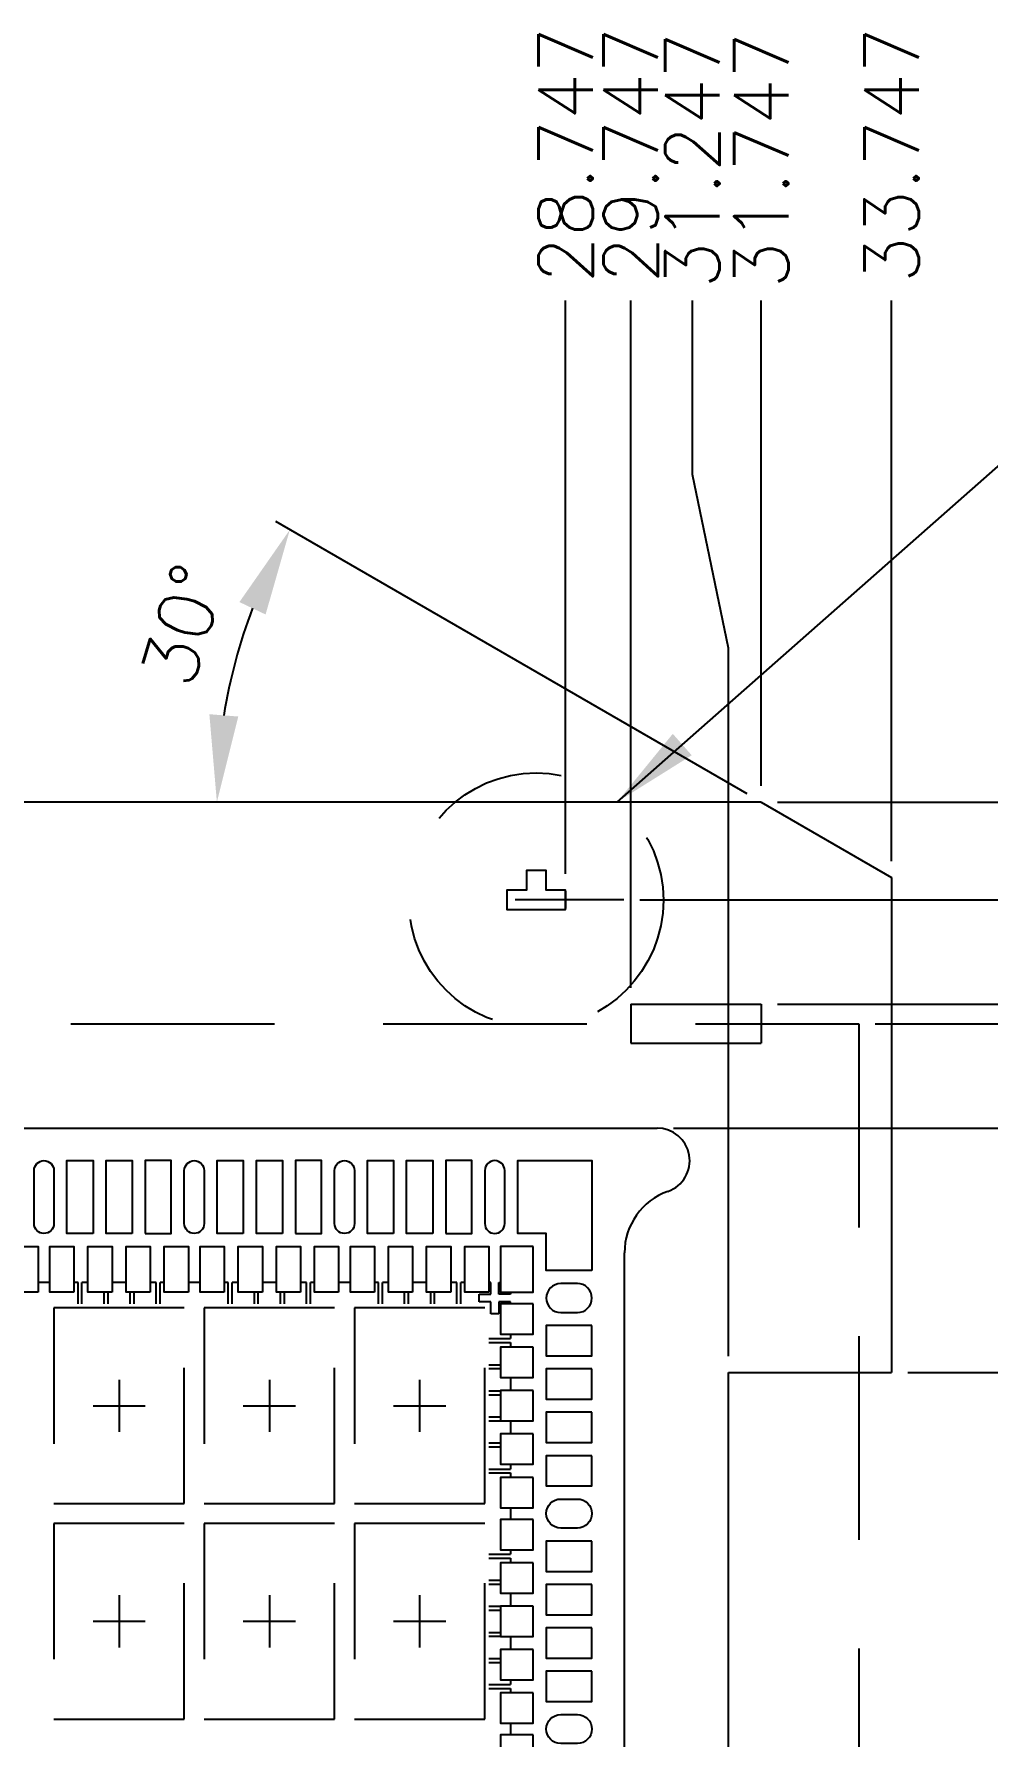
# Model space of a CAD drawing. Header units: millimetres. Extents: x 403.54 to 411.78, y 94.48 to 99.97.
# Drawn here: x 407.823 to 408.701, y 98.389 to 99.956 of the extents above; entities that cross this region are included whole.
import ezdxf

# ---------------------------------------------------------------- set-up
doc = ezdxf.new("R2010")
doc.units = ezdxf.units.MM
doc.header["$LTSCALE"] = 0.5
doc.header["$PDMODE"] = 98
doc.linetypes.add('CENTER', pattern=[50.800000000000004, 31.75, -6.35, 6.35, -6.35])
doc.linetypes.add('HIDDEN', pattern=[0.375, 0.25, -0.125])
for name, color, linetype in [('1D', 4, 'Continuous'), ('BTM', 7, 'HIDDEN'), ('CEN', 2, 'CENTER'), ('DIMENSION', 3, 'Continuous')]:
    doc.layers.add(name, color=color, linetype=linetype)
doc.styles.add('SIMPLEX', font='simplex.shx', dxfattribs={"bigfont": 'AllInOneBig.shx'})
doc.dimstyles.new('Standard1', dxfattribs={"dimtxt": 0.08, "dimasz": 0.08, "dimexe": 0.015, "dimexo": 0.015, "dimgap": 0.027, "dimtad": 1, "dimdec": 3, "dimlfac": 33.333333333, "dimrnd": 0.0005, "dimzin": 1, "dimtxsty": 'SIMPLEX', "dimcen": 0.1905, "dimclrd": 256, "dimclre": 256, "dimclrt": 256, "dimazin": 3, "dimtp": 0.03, "dimtm": 0.05, "dimtfac": 0.8, "dimtdec": 3, "dimtmove": 0, "dimatfit": 3, "dimfxl": 0.05, "dimtzin": 4, "dimlwd": -1, "dimlwe": -1})
doc.dimstyles.new('Standard2', dxfattribs={"dimtxt": 0.05, "dimasz": 0.08, "dimexe": 0.015, "dimexo": 0.015, "dimgap": 0.01, "dimtad": 1, "dimdec": 3, "dimlfac": 16.66666666666666, "dimrnd": 0.0005, "dimzin": 1, "dimtxsty": 'SIMPLEX', "dimcen": 0.015, "dimclrd": 256, "dimclre": 256, "dimclrt": 256, "dimazin": 3, "dimtp": 0.03, "dimtm": 0.05, "dimtfac": 0.8, "dimtdec": 3, "dimtmove": 0, "dimatfit": 3, "dimfxl": 0.05, "dimtzin": 4, "dimlwd": -1, "dimlwe": -1})

# ---------------------------------------------------------------- blocks, each defined once
blk = doc.blocks.new('*D5')
at = {"layer": 'Defpoints', "color": 0, "ltscale": 0.1, "transparency": 16777216}
for p in [(408.6120308015267, 98.72405420024849), (409.1126035743108, 98.72405420024849), (406.5872108015268, 97.10705420025023)]:
    blk.add_point(p, dxfattribs=at)
at = {"layer": 'DIMENSION', "ltscale": 0.1, "transparency": 16777216}
blk.add_line((408.627030801527, 98.72405420024704), (409.1126035743112, 98.72405420024704), dxfattribs=at)
at = {"layer": 'DIMENSION', "ltscale": 0.1, "transparency": 16777216, "insert": (409.2464130981207, 98.72405420024704), "char_height": 0.05, "attachment_point": 5, "style": 'SIMPLEX'}
blk.add_mtext('\\A1;26.950', dxfattribs=at)
blk = doc.blocks.new('*D22')
at = {"layer": 'Defpoints', "color": 0, "transparency": 16777216}
for p in [(408.5820308015269, 99.04505420025), (408.5820308015273, 95.20505420025007), (409.94981375595, 95.20505420025007)]:
    blk.add_point(p, dxfattribs=at)
at = {"layer": 'DIMENSION', "transparency": 16777216}
for p, q in [((408.5970308015272, 99.04505420024859), (409.9648137559503, 99.04505420024857)), ((409.9498137559503, 98.96505420024857), (409.9498137559503, 97.65767324786766)), ((409.9498137559503, 95.28505420024865), (409.9498137559503, 96.59243515262956)), ((408.5970308015276, 95.20505420024867), (409.9648137559503, 95.20505420024865))]:
    blk.add_line(p, q, dxfattribs=at)
for points in [[(409.936480422617, 98.96505420024857), (409.9631470892837, 98.96505420024857), (409.9498137559503, 99.04505420024857)], [(409.936480422617, 95.28505420024865), (409.9631470892837, 95.28505420024865), (409.9498137559503, 95.20505420024865)]]:
    blk.add_solid(points, dxfattribs=at)
at = {"layer": 'DIMENSION', "transparency": 16777216, "insert": (409.9498137559503, 97.12505420024864), "char_height": 0.05, "attachment_point": 5, "rotation": 89.9999999999998, "style": 'SIMPLEX'}
blk.add_mtext('\\A1;64.000%%P0.500(TAPE WIDTH)', dxfattribs=at)
blk = doc.blocks.new('*D23')
at = {"layer": 'Defpoints', "color": 0, "transparency": 16777216}
for p in [(408.3962108015269, 98.9490542002501), (408.3962108015268, 95.26505420025002), (409.7707206751824, 95.26505420025002)]:
    blk.add_point(p, dxfattribs=at)
at = {"layer": 'DIMENSION', "transparency": 16777216}
for p, q in [((408.4112108015272, 98.9490542002487), (409.7857206751827, 98.94905420024868)), ((409.7707206751827, 98.86905420024868), (409.7707206751827, 97.52538753358198)), ((409.7707206751827, 95.3450542002486), (409.7707206751827, 96.6887208669153)), ((408.4112108015271, 95.26505420024861), (409.7857206751827, 95.2650542002486))]:
    blk.add_line(p, q, dxfattribs=at)
for points in [[(409.7573873418494, 98.86905420024868), (409.784054008516, 98.86905420024868), (409.7707206751827, 98.94905420024868)], [(409.7573873418494, 95.3450542002486), (409.784054008516, 95.3450542002486), (409.7707206751827, 95.2650542002486)]]:
    blk.add_solid(points, dxfattribs=at)
at = {"layer": 'DIMENSION', "transparency": 16777216, "insert": (409.7707206751827, 97.10705420024867), "char_height": 0.05, "attachment_point": 5, "rotation": 89.9999999999998, "style": 'SIMPLEX'}
blk.add_mtext('\\A1;59.3X61.4(MOLD PKG)', dxfattribs=at)
blk = doc.blocks.new('*D26')
at = {"layer": 'Defpoints', "color": 0, "transparency": 16777216}
for p in [(409.1126035743112, 99.0939123635559), (408.4920308015272, 99.06305420024697), (406.5872108015266, 97.10705420025023)]:
    blk.add_point(p, dxfattribs=at)
at = {"layer": 'DIMENSION', "transparency": 16777216}
for p, q in [((408.7926035743119, 99.06305420024397), (408.9526035743119, 99.09391236355289)), ((408.9526035743119, 99.09391236355289), (409.1126035743119, 99.09391236355289)), ((408.5070308015279, 99.06305420024397), (408.7926035743119, 99.06305420024397))]:
    blk.add_line(p, q, dxfattribs=at)
at = {"layer": 'DIMENSION', "transparency": 16777216, "insert": (409.2464130981214, 99.09391236355289), "char_height": 0.05, "attachment_point": 5, "style": 'SIMPLEX'}
blk.add_mtext('\\A1;32.600', dxfattribs=at)
blk = doc.blocks.new('*D44')
at = {"layer": 'Defpoints', "color": 0, "ltscale": 0.1, "transparency": 16777216}
for p in [(408.42867219549, 99.71051309388422), (408.4620308015272, 98.72405420025028), (406.587210801527, 97.10705420025029)]:
    blk.add_point(p, dxfattribs=at)
at = {"layer": 'DIMENSION', "ltscale": 0.1, "transparency": 16777216}
for p, q in [((408.4286721954907, 99.55051309388126), (408.4286721954907, 99.71051309388126)), ((408.462030801528, 99.39051309388127), (408.4286721954907, 99.55051309388126)), ((408.462030801528, 98.73905420024732), (408.462030801528, 99.39051309388127))]:
    blk.add_line(p, q, dxfattribs=at)
at = {"layer": 'DIMENSION', "ltscale": 0.1, "transparency": 16777216, "insert": (408.4286721954907, 99.8395607129289), "char_height": 0.05, "attachment_point": 5, "rotation": 89.99999999999957, "style": 'SIMPLEX'}
blk.add_mtext('\\A1;31.247', dxfattribs=at)
blk = doc.blocks.new('*D45')
at = {"layer": 'Defpoints', "color": 0, "ltscale": 0.1, "transparency": 16777216}
for p in [(408.3720308015273, 99.71051309388422), (408.3720308015273, 99.06305420024697), (406.587210801527, 97.10705420025629)]:
    blk.add_point(p, dxfattribs=at)
at = {"layer": 'DIMENSION', "ltscale": 0.1, "transparency": 16777216}
blk.add_line((408.3720308015273, 99.07805420024697), (408.3720308015273, 99.71051309388422), dxfattribs=at)
at = {"layer": 'DIMENSION', "ltscale": 0.1, "transparency": 16777216, "insert": (408.3720308015273, 99.84432261769379), "char_height": 0.05, "attachment_point": 5, "rotation": 90, "style": 'SIMPLEX'}
blk.add_mtext('\\A1;29.747', dxfattribs=at)
blk = doc.blocks.new('*D50')
at = {"layer": 'Defpoints', "color": 0, "transparency": 16777216}
for p in [(407.9986492123411, 99.33606972791452), (404.693982694319, 99.24905420024773), (408.4920308015269, 99.2490542002477), (408.4920308015269, 99.2490542002477), (408.6120308015269, 99.17975420024769)]:
    blk.add_point(p, dxfattribs=at)
at = {"layer": 'DIMENSION', "transparency": 16777216}
blk.add_line((408.4790412627333, 99.25655565890104), (408.0451940422416, 99.50710242873508), dxfattribs=at)
blk.add_arc((408.4920308015269, 99.2490542002477), 0.5009961023827223, 159.152412314318, 170.8411538952168, dxfattribs=at)
for points in [[(408.0117929326128, 99.43307514414379), (408.0358764787776, 99.4216255190305), (408.0581835810352, 99.49960097008173)], [(408.0107127426034, 99.32773426369069), (407.9841312061646, 99.32986335543733), (407.9910346991442, 99.2490542002477)]]:
    blk.add_solid(points, dxfattribs=at)
at = {"layer": 'DIMENSION', "transparency": 16777216, "insert": (407.9599608539042, 99.4122723749152), "char_height": 0.05, "attachment_point": 5, "rotation": 72.94604210525843, "style": 'SIMPLEX'}
blk.add_mtext('\\A1;30°', dxfattribs=at)
blk = doc.blocks.new('*D85')
at = {"layer": 'Defpoints', "color": 0, "ltscale": 0.1, "transparency": 16777216}
for p in [(408.3120308015266, 99.71051309388422), (408.3120308015266, 99.16805420024855), (406.5872108015268, 97.10705420024705)]:
    blk.add_point(p, dxfattribs=at)
at = {"layer": 'DIMENSION', "ltscale": 0.1, "transparency": 16777216}
blk.add_line((408.3120308015266, 99.18305420024855), (408.3120308015266, 99.71051309388422), dxfattribs=at)
at = {"layer": 'DIMENSION', "ltscale": 0.1, "transparency": 16777216, "insert": (408.3120308015266, 99.84432261769379), "char_height": 0.05, "attachment_point": 5, "rotation": 90, "style": 'SIMPLEX'}
blk.add_mtext('\\A1;28.747', dxfattribs=at)
blk = doc.blocks.new('*D86')
at = {"layer": 'Defpoints', "color": 0, "ltscale": 0.1, "transparency": 16777216}
for p in [(408.4920308015324, 99.71051309388422), (408.4920308015324, 99.24905420024533), (406.5872108015268, 97.10705420024705)]:
    blk.add_point(p, dxfattribs=at)
at = {"layer": 'DIMENSION', "ltscale": 0.1, "transparency": 16777216}
blk.add_line((408.4920308015324, 99.26405420024533), (408.4920308015324, 99.71051309388422), dxfattribs=at)
at = {"layer": 'DIMENSION', "ltscale": 0.1, "transparency": 16777216, "insert": (408.4920308015324, 99.8395607129319), "char_height": 0.05, "attachment_point": 5, "rotation": 90, "style": 'SIMPLEX'}
blk.add_mtext('\\A1;31.747', dxfattribs=at)
blk = doc.blocks.new('*D87')
at = {"layer": 'Defpoints', "color": 0, "ltscale": 0.1, "transparency": 16777216}
for p in [(408.6120482028015, 99.71051309388422), (408.6120308015268, 99.17975420024852), (406.5872108015268, 97.10705420024705)]:
    blk.add_point(p, dxfattribs=at)
at = {"layer": 'DIMENSION', "ltscale": 0.1, "transparency": 16777216}
for p, q in [((408.6120482028015, 99.55051309388422), (408.6120482028015, 99.71051309388422)), ((408.6120308015268, 99.39051309388422), (408.6120482028015, 99.55051309388422)), ((408.6120308015268, 99.19475420024852), (408.6120308015268, 99.39051309388422))]:
    blk.add_line(p, q, dxfattribs=at)
at = {"layer": 'DIMENSION', "ltscale": 0.1, "transparency": 16777216, "insert": (408.6120482028015, 99.84432261769379), "char_height": 0.05, "attachment_point": 5, "rotation": 90, "style": 'SIMPLEX'}
blk.add_mtext('\\A1;33.747', dxfattribs=at)
blk = doc.blocks.new('*D88')
at = {"layer": 'Defpoints', "color": 0, "ltscale": 0.1, "transparency": 16777216}
for p in [(408.4920308015324, 99.24905420024533), (409.1126035743113, 99.24905420024533), (406.5872108015268, 97.10705420024705)]:
    blk.add_point(p, dxfattribs=at)
at = {"layer": 'DIMENSION', "ltscale": 0.1, "transparency": 16777216}
blk.add_line((408.5070308015324, 99.24905420024533), (409.1126035743113, 99.24905420024533), dxfattribs=at)
at = {"layer": 'DIMENSION', "ltscale": 0.1, "transparency": 16777216, "insert": (409.2464130981208, 99.24905420024533), "char_height": 0.05, "attachment_point": 5, "style": 'SIMPLEX'}
blk.add_mtext('\\A1;35.700', dxfattribs=at)
blk = doc.blocks.new('*D89')
at = {"layer": 'Defpoints', "color": 0, "ltscale": 0.1, "transparency": 16777216}
for p in [(408.3654800815798, 99.15905420024855), (409.112412898879, 99.15937707848637), (406.5872108015268, 97.10705420024705)]:
    blk.add_point(p, dxfattribs=at)
at = {"layer": 'DIMENSION', "ltscale": 0.1, "transparency": 16777216}
for p, q in [((408.3804800815798, 99.15905420024855), (408.792412898879, 99.15905420024855)), ((408.792412898879, 99.15905420024855), (408.952412898879, 99.15937707848637)), ((408.952412898879, 99.15937707848637), (409.112412898879, 99.15937707848637))]:
    blk.add_line(p, q, dxfattribs=at)
at = {"layer": 'DIMENSION', "ltscale": 0.1, "transparency": 16777216, "insert": (409.2462224226886, 99.15937707848637), "char_height": 0.05, "attachment_point": 5, "style": 'SIMPLEX'}
blk.add_mtext('\\A1;34.200', dxfattribs=at)

msp = doc.modelspace()

# ---------------------------------------------------------------- linework, layer by layer
for p, q in [((408.4920308015324, 99.24905420024533), (404.693982694319, 99.24905420024535)), ((408.4920308015268, 99.24905420024858), (408.6120308015268, 99.17975420024852)), ((408.6120308015269, 99.1797542002453), (408.6120308015269, 98.72405420024532)), ((408.3720308015273, 99.06305420024697), (408.4920308015272, 99.06305420024697)), ((408.3720308015273, 99.06305420024697), (408.3720308015273, 99.02705420024697)), ((408.4920308015272, 99.06305420024697), (408.4920308015272, 99.02705420024697)), ((408.3720308015273, 99.02705420024694), (408.4920308015272, 99.02705420024697))]:
    msp.add_line(p, q)
at = {"ltscale": 0.1}
msp.add_line((408.3120308015266, 99.16692189858874), (408.3120308015266, 99.15118650190836), dxfattribs=at)
at = {"color": 1, "linetype": 'CENTER', "ltscale": 0.001}
msp.add_line((408.3654800815798, 99.15905420024855), (408.2229708921442, 99.15905420024855), dxfattribs=at)
at = {"color": 2, "linetype": 'HIDDEN', "ltscale": 1.5}
msp.add_line((408.582030801527, 99.04505420024852), (408.5820308015273, 95.20505420024848), dxfattribs=at)
at = {"color": 0}
for p, q in [((408.462030801527, 98.2440542002453), (408.462030801527, 98.72405420024532)), ((408.462030801527, 98.72405420024532), (408.6120308015269, 98.72405420024532))]:
    msp.add_line(p, q, dxfattribs=at)
at = {"ltscale": 0.05}
msp.add_lwpolyline([(408.2940308015266, 99.15005420024855), (408.3120308015265, 99.15005420024853), (408.3120308015266, 99.16805420024855), (408.2940308015266, 99.16805420024855), (408.2940308015266, 99.18605420024858), (408.2760308015267, 99.18605420024858), (408.2760308015267, 99.16805420024855), (408.2580308015268, 99.16805420024858), (408.2580308015268, 99.15005420024858), (408.2940308015266, 99.15005420024855)], dxfattribs=at)
for points in [[(407.8227608023553, 98.9099041995549, -0.9999999999932904), (407.8410608023554, 98.90990419954662), (407.8410608023331, 98.86115419952498, -0.9999999999938495), (407.822760802333, 98.86115419953327)], [(407.9610608023554, 98.9099041995549, -0.9999999999932904), (407.9793608023555, 98.90990419954662), (407.9793608023331, 98.86115419952498, -0.9999999999938495), (407.9610608023331, 98.86115419953327)], [(408.0993608023555, 98.9099041995549, -0.9999999999932904), (408.1176608023555, 98.90990419954662), (408.1176608023332, 98.86115419952498, -0.9999999999938495), (408.0993608023331, 98.86115419953327)], [(408.2559608023555, 98.90990419948301, 0.9999999999932904), (408.2376608023554, 98.90990419949154), (408.2376608023331, 98.8611541994699, 0.9999999999938495), (408.2559608023332, 98.86115419946138)]]:
    msp.add_lwpolyline(points, format="xyb", close=True)
msp.add_lwpolyline([(408.3362108023117, 98.81795419944375), (408.2942108023116, 98.817954199463), (408.2942108023272, 98.85200419944373), (408.267960802329, 98.85200419945592), (408.2679608023598, 98.9190541994776), (408.336210802358, 98.91905419944638), (408.3362108023115, 98.81795419944375)])
at = {"ltscale": 0.02}
for points in [[(407.8265108023039, 98.79800419953163), (407.8043108023039, 98.79800419954181), (407.8043108023231, 98.84000419954181), (407.8265108023231, 98.84000419953163)], [(407.859510802304, 98.79800419957996), (407.837310802304, 98.79800419959015), (407.8373108023233, 98.84000419959015), (407.8595108023233, 98.84000419957997)], [(407.894610802304, 98.79800419956385), (407.872410802304, 98.79800419957404), (407.8724108023233, 98.84000419957404), (407.8946108023233, 98.84000419956385)], [(407.929710802304, 98.79800419954775), (407.907510802304, 98.79800419955792), (407.9075108023233, 98.84000419955792), (407.9297108023233, 98.84000419954775)], [(407.964810802304, 98.79800419953163), (407.942610802304, 98.79800419954181), (407.9426108023233, 98.84000419954181), (407.9648108023233, 98.84000419953163)], [(407.9978108023041, 98.79800419957985), (407.9756108023041, 98.79800419959004), (407.9756108023234, 98.84000419959004), (407.9978108023234, 98.84000419957985)], [(408.0329108023041, 98.79800419956374), (408.0107108023041, 98.79800419957392), (408.0107108023234, 98.84000419957393), (408.0329108023234, 98.84000419956374)], [(408.0680108023041, 98.79800419954763), (408.0458108023041, 98.79800419955781), (408.0458108023234, 98.84000419955781), (408.0680108023234, 98.84000419954764)], [(408.1031108023041, 98.79800419953152), (408.0809108023041, 98.7980041995417), (408.0809108023234, 98.8400041995417), (408.1031108023234, 98.84000419953152)], [(408.1361108023041, 98.79800419951636), (408.1139108023041, 98.79800419952656), (408.1139108023233, 98.84000419952656), (408.1361108023233, 98.84000419951636)], [(408.1712108023041, 98.79800419950026), (408.1490108023041, 98.79800419951044), (408.1490108023233, 98.84000419951045), (408.1712108023233, 98.84000419950026)], [(408.2063108023041, 98.79800419948414), (408.1841108023041, 98.79800419949433), (408.1841108023234, 98.84000419949433), (408.2063108023234, 98.84000419948414)], [(408.2414108023041, 98.79800419946802), (408.2192108023041, 98.79800419947823), (408.2192108023233, 98.84000419947823), (408.2414108023233, 98.84000419946803)], [(408.2822108015304, 98.84000420023408), (408.2522108015305, 98.84000420023412), (408.2522108015304, 98.79800420025026), (408.2822108015304, 98.79800420025022)], [(408.2822108015303, 98.78720420025323), (408.2522108015303, 98.78720420025327), (408.2522108015303, 98.75930420025327), (408.2822108015303, 98.75930420025323)], [(408.3362108015287, 98.76725420025313), (408.2942108015285, 98.7672542002532), (408.2942108015285, 98.73935420025322), (408.3362108015287, 98.73935420025315)], [(408.2822108015303, 98.74730420025323), (408.2522108015303, 98.74730420025327), (408.2522108015303, 98.71940420025327), (408.2822108015303, 98.71940420025322)], [(408.3362108015286, 98.72735420025315), (408.2942108015285, 98.72735420025322), (408.2942108015285, 98.69945420025321), (408.3362108015286, 98.69945420025314)], [(408.2822108015302, 98.70740420025322), (408.2522108015302, 98.70740420025327), (408.2522108015302, 98.67950420025326), (408.2822108015302, 98.67950420025322)], [(408.3362108015286, 98.68745420025314), (408.2942108015285, 98.68745420025321), (408.2942108015284, 98.65955420025321), (408.3362108015286, 98.65955420025314)], [(408.2822108015301, 98.66750420025323), (408.2522108015302, 98.66750420025328), (408.2522108015302, 98.63960420025327), (408.2822108015301, 98.63960420025323)], [(408.3362108015286, 98.64755420025314), (408.2942108015284, 98.64755420025321), (408.2942108015284, 98.61965420025321), (408.3362108015285, 98.61965420025314)], [(408.2822108015301, 98.62760420025323), (408.2522108015301, 98.62760420025327), (408.2522108015301, 98.59970420025327), (408.2822108015301, 98.59970420025323)], [(408.28221080153, 98.58890420025322), (408.2522108015301, 98.58890420025327), (408.2522108015301, 98.56100420025327), (408.28221080153, 98.56100420025322)], [(408.3362108015285, 98.56895420025315), (408.2942108015283, 98.56895420025322), (408.2942108015283, 98.54105420025321), (408.3362108015285, 98.54105420025314)], [(408.28221080153, 98.54900420025322), (408.25221080153, 98.54900420025326), (408.25221080153, 98.52110420025326), (408.28221080153, 98.52110420025322)], [(408.3362108015284, 98.52905420025314), (408.2942108015283, 98.52905420025321), (408.2942108015283, 98.50115420025321), (408.3362108015284, 98.50115420025314)], [(408.2822108015299, 98.50910420025322), (408.2522108015299, 98.50910420025326), (408.2522108015299, 98.48120420025327), (408.2822108015299, 98.48120420025323)], [(408.3362108015284, 98.48915420025314), (408.2942108015282, 98.48915420025321), (408.2942108015282, 98.46125420025321), (408.3362108015284, 98.46125420025314)], [(408.2822108015299, 98.46920420025323), (408.2522108015299, 98.46920420025327), (408.2522108015299, 98.44130420025327), (408.2822108015299, 98.44130420025323)], [(408.3362108015283, 98.44925420025315), (408.2942108015282, 98.44925420025322), (408.2942108015282, 98.42135420025322), (408.3362108015283, 98.42135420025315)], [(408.2822108015298, 98.42930420025323), (408.2522108015298, 98.42930420025327), (408.2522108015298, 98.40140420025327), (408.2822108015298, 98.40140420025322)], [(408.2822108015298, 98.39060420025321), (408.2522108015298, 98.39060420025325), (408.2522108015298, 98.36270420025325), (408.2822108015298, 98.3627042002532)]]:
    msp.add_lwpolyline(points, close=True, dxfattribs=at)
for points in [[(408.3228608015286, 98.80595420025325), (408.3075608015286, 98.80595420025328, 0.414213562373095), (408.2942108015285, 98.7926042002533), (408.2942108015285, 98.79260420025334, 0.414213562373095), (408.3075608015286, 98.77925420025333), (408.3228608015286, 98.7792542002533, 0.414213562373095), (408.3362108015286, 98.79260420025327), (408.3362108015286, 98.79260420025322, 0.414213562373095)], [(408.3228608015283, 98.58095420025323), (408.3075608015283, 98.58095420025326, -0.414213562373095), (408.2942108015283, 98.59430420025328), (408.2942108015283, 98.59430420025323, -0.414213562373095), (408.3075608015283, 98.60765420025321), (408.3228608015283, 98.60765420025318, -0.414213562373095), (408.3362108015284, 98.59430420025316), (408.3362108015284, 98.5943042002532, -0.414213562373095)], [(408.3228608015281, 98.38265420025321), (408.3075608015281, 98.38265420025324, -0.414213562373095), (408.2942108015281, 98.39600420025326), (408.2942108015281, 98.39600420025322, -0.414213562373095), (408.3075608015281, 98.40935420025319), (408.3228608015281, 98.40935420025316, -0.414213562373095), (408.3362108015281, 98.39600420025315), (408.3362108015281, 98.39600420025319, -0.414213562373095)]]:
    msp.add_lwpolyline(points, format="xyb", close=True, dxfattribs=at)
at = {"color": 1, "linetype": 'HIDDEN'}
for points in [[(407.9610608015283, 98.60345420025651), (407.9610608015283, 98.78345420025657), (407.8410608015283, 98.78345420025657), (407.8410608015283, 98.60345420025651)], [(408.0993608015284, 98.6034542002564), (408.0993608015284, 98.78345420025646), (407.9793608015284, 98.78345420025646), (407.9793608015284, 98.6034542002564)], [(408.2376608015285, 98.6034542002564), (408.2376608015285, 98.78345420025646), (408.1176608015285, 98.78345420025646), (408.1176608015285, 98.6034542002564)], [(407.9610608015283, 98.40515420025649), (407.9610608015283, 98.58515420025655), (407.8410608015283, 98.58515420025655), (407.8410608015283, 98.40515420025649)], [(408.0993608015284, 98.40515420025638), (408.0993608015284, 98.58515420025644), (407.9793608015284, 98.58515420025644), (407.9793608015284, 98.40515420025638)], [(408.2376608015285, 98.40515420025638), (408.2376608015285, 98.58515420025644), (408.1176608015285, 98.58515420025644), (408.1176608015285, 98.40515420025638)]]:
    msp.add_lwpolyline(points, close=True, dxfattribs=at)
at = {"layer": '1D', "color": 2, "linetype": 'HIDDEN', "ltscale": 1.5}
msp.add_line((404.6939826943191, 99.04505420024854), (408.582030801527, 99.04505420024853), dxfattribs=at)
at = {"layer": '1D', "color": 4}
msp.add_line((404.7782108015267, 98.94905420024863), (408.3962108015269, 98.94905420024874), dxfattribs=at)
at = {"layer": '1D', "linetype": 'CENTER'}
msp.add_line((408.3662108015268, 98.09790701399096), (408.3662108015268, 98.83420138650628), dxfattribs=at)
at = {"layer": '1D', "color": 0, "ltscale": 0.1}
for points in [[(407.8770608023289, 98.8520041995718), (407.8530608023289, 98.85200419958281), (407.8530608023596, 98.91905419960445), (407.8770608023597, 98.91905419959355)], [(407.9130608023288, 98.85200419955527), (407.8890608023288, 98.8520041995663), (407.8890608023596, 98.91905419958805), (407.9130608023596, 98.91905419957702)], [(407.9250608023289, 98.85200419954977), (407.9490608023287, 98.85200419953875), (407.9490608023597, 98.9190541995605), (407.9250608023597, 98.91905419957152)], [(408.0153608023289, 98.8520041995718), (407.9913608023289, 98.85200419958281), (407.9913608023597, 98.91905419960445), (408.0153608023597, 98.91905419959355)], [(408.0513608023289, 98.85200419955527), (408.0273608023289, 98.8520041995663), (408.0273608023597, 98.91905419958805), (408.0513608023596, 98.91905419957702)], [(408.0633608023289, 98.85200419954977), (408.0873608023288, 98.85200419953875), (408.0873608023597, 98.9190541995605), (408.0633608023597, 98.91905419957152)], [(408.1536608023289, 98.85200419950831), (408.1296608023289, 98.85200419951933), (408.1296608023597, 98.91905419954097), (408.1536608023598, 98.91905419953007)], [(408.1896608023289, 98.85200419949179), (408.1656608023289, 98.8520041995028), (408.1656608023597, 98.91905419952455), (408.1896608023596, 98.91905419951354)], [(408.2016608023289, 98.85200419948627), (408.2256608023288, 98.85200419947526), (408.2256608023598, 98.91905419949701), (408.2016608023598, 98.91905419950803)]]:
    msp.add_lwpolyline(points, close=True, dxfattribs=at)
at = {"layer": '1D', "linetype": 'HIDDEN'}
msp.add_circle((408.2848806900263, 99.15868498164492), 0.1170979329522187, dxfattribs=at)
at = {"layer": '1D', "color": 4}
for centre, radius, start, end in [((408.3962108015269, 98.91905420024865), 0.03, 289.4712206345138, 90), ((408.4262108015267, 98.83420138650628), 0.06, 109.4712206345069, 180)]:
    msp.add_arc(centre, radius, start, end, dxfattribs=at)
at = {"layer": 'BTM', "ltscale": 0.02}
for p, q in [((407.8373108023079, 98.80700419954583), (407.826510802308, 98.80700419955079)), ((407.8632608023082, 98.80700419959739), (407.8595108023081, 98.80700419959912)), ((407.8632608022991, 98.7872041995974), (407.8632608023082, 98.80700419959739)), ((407.866860802299, 98.78720419959575), (407.8668608023081, 98.80700419959574)), ((407.8724108023081, 98.8070041995932), (407.8668608023081, 98.80700419959574)), ((407.9075108023081, 98.80700419957708), (407.8946108023081, 98.807004199583)), ((407.9352608023082, 98.80700419956435), (407.9297108023081, 98.8070041995669)), ((407.9352608022991, 98.78720419956436), (407.9352608023082, 98.80700419956435)), ((407.9388608022991, 98.78720419956271), (407.9388608023082, 98.8070041995627)), ((407.9426108023081, 98.80700419956096), (407.9388608023082, 98.8070041995627)), ((407.9756108023081, 98.80700419954583), (407.9648108023081, 98.80700419955079)), ((408.0015608023082, 98.80700419959727), (407.9978108023082, 98.807004199599)), ((408.0015608022991, 98.78720419959728), (408.0015608023082, 98.80700419959727)), ((408.0051608022991, 98.78720419959564), (408.0051608023082, 98.80700419959562)), ((408.0107108023082, 98.80700419959308), (408.0051608023082, 98.80700419959562)), ((408.0458108023082, 98.80700419957697), (408.0329108023082, 98.80700419958289)), ((408.0735608023083, 98.80700419956423), (408.0680108023082, 98.80700419956679)), ((408.0735608022992, 98.78720419956424), (408.0735608023083, 98.80700419956423)), ((408.0771608022991, 98.7872041995626), (408.0771608023082, 98.80700419956258)), ((408.0809108023082, 98.80700419956085), (408.0771608023082, 98.80700419956258)), ((408.1139108023082, 98.80700419954572), (408.1031108023082, 98.80700419955068)), ((408.1398608023082, 98.80700419953381), (408.1361108023082, 98.80700419953551)), ((408.1398608022991, 98.78720419953382), (408.1398608023082, 98.80700419953381)), ((408.1434608022991, 98.78720419953217), (408.1434608023082, 98.80700419953216)), ((408.1490108023082, 98.8070041995296), (408.1434608023082, 98.80700419953216)), ((408.1841108023082, 98.80700419951349), (408.1712108023082, 98.80700419951941)), ((408.2118608023083, 98.80700419950075), (408.2063108023082, 98.8070041995033)), ((408.2118608022992, 98.78720419950076), (408.2118608023083, 98.80700419950075)), ((408.2154608022992, 98.78720419949912), (408.2154608023083, 98.8070041994991)), ((408.2192108023082, 98.80700419949738), (408.2154608023083, 98.8070041994991)), ((407.887260802299, 98.78720419958638), (407.887260802304, 98.79800419958644)), ((407.8908608022991, 98.78720419958474), (407.8908608023041, 98.7980041995848)), ((407.9112608022991, 98.78720419957537), (407.9112608023041, 98.79800419957543)), ((407.9148608022991, 98.78720419957372), (407.9148608023041, 98.79800419957378)), ((408.0255608022991, 98.78720419958627), (408.0255608023041, 98.79800419958633)), ((408.0291608022991, 98.78720419958462), (408.0291608023041, 98.79800419958468)), ((408.0495608022991, 98.78720419957526), (408.0495608023041, 98.79800419957532)), ((408.0531608022991, 98.78720419957361), (408.0531608023041, 98.79800419957367)), ((408.1638608022991, 98.7872041995228), (408.1638608023041, 98.79800419952286)), ((408.1674608022992, 98.78720419952116), (408.1674608023042, 98.79800419952122)), ((408.1878608022992, 98.78720419951179), (408.1878608023042, 98.79800419951185)), ((408.1914608022992, 98.78720419951013), (408.1914608023042, 98.79800419951019)), ((408.2414108015303, 98.75525420025328), (408.2612108015303, 98.75525420025325)), ((408.2612108015303, 98.75930420025325), (408.2612108015303, 98.75525420025325)), ((408.2414108015303, 98.75165420025328), (408.2612108015302, 98.75165420025326)), ((408.2612108015302, 98.75165420025326), (408.2612108015302, 98.74730420025325)), ((408.2414108015303, 98.73125420025329), (408.2522108015303, 98.73125420025328)), ((408.2414108015303, 98.72765420025335), (408.2522108015303, 98.72765420025334)), ((408.2414108015302, 98.70725420025336), (408.2522108015303, 98.70725420025335)), ((408.2612108015302, 98.71940420025325), (408.2612108015302, 98.70740420025325)), ((408.2414108015303, 98.70365420025335), (408.2522108015303, 98.70365420025334)), ((408.2414108015302, 98.68325420025336), (408.2522108015303, 98.68325420025334)), ((408.2414108015302, 98.67965420025328), (408.2522108015303, 98.67965420025327)), ((408.2612108015302, 98.67950420025325), (408.2612108015301, 98.66750420025326)), ((408.2414108015302, 98.65925420025336), (408.2522108015302, 98.65925420025334)), ((408.2414108015302, 98.6556542002533), (408.2522108015302, 98.65565420025328)), ((408.2414108015302, 98.63525420025329), (408.2612108015301, 98.63525420025324)), ((408.2414108015301, 98.6316542002533), (408.2612108015301, 98.63165420025327)), ((408.2612108015301, 98.63960420025326), (408.2612108015301, 98.63525420025326)), ((408.2612108015301, 98.63165420025325), (408.2612108015301, 98.62760420025326)), ((408.2612108015301, 98.59970420025326), (408.26121080153, 98.58890420025325)), ((408.24141080153, 98.55695420025329), (408.26121080153, 98.55695420025326)), ((408.24141080153, 98.55335420025328), (408.26121080153, 98.55335420025325)), ((408.26121080153, 98.56100420025325), (408.26121080153, 98.55695420025326)), ((408.26121080153, 98.55335420025325), (408.26121080153, 98.54900420025325)), ((408.24141080153, 98.53295420025329), (408.2522108015301, 98.53295420025327)), ((408.24141080153, 98.52935420025337), (408.2522108015301, 98.52935420025335)), ((408.26121080153, 98.52110420025325), (408.2612108015299, 98.50910420025325)), ((408.2414108015299, 98.50895420025336), (408.25221080153, 98.50895420025334)), ((408.2414108015299, 98.50535420025336), (408.25221080153, 98.50535420025335)), ((408.2414108015299, 98.48495420025337), (408.2522108015299, 98.48495420025336)), ((408.2414108015299, 98.48135420025328), (408.25221080153, 98.48135420025326)), ((408.2612108015299, 98.48120420025326), (408.2612108015298, 98.46920420025326)), ((408.2414108015299, 98.46095420025335), (408.25221080153, 98.46095420025334)), ((408.2414108015299, 98.45735420025329), (408.2522108015299, 98.45735420025328)), ((408.2612108015298, 98.44130420025326), (408.2612108015298, 98.43695420025325)), ((408.2414108015299, 98.43695420025328), (408.2612108015298, 98.43695420025325)), ((408.2414108015298, 98.43335420025329), (408.2612108015298, 98.43335420025326)), ((408.2612108015298, 98.43335420025325), (408.2612108015298, 98.42930420025326)), ((408.2612108015298, 98.40140420025324), (408.2612108015298, 98.39060420025324))]:
    msp.add_line(p, q, dxfattribs=at)
for points in [[(408.2612108015303, 98.78720420025326), (408.2612108015303, 98.78900420025326), (408.2504108015303, 98.78900420025327), (408.2504108015303, 98.77820420025327), (408.2432108015303, 98.77820420025328), (408.2432108015303, 98.78900420025329), (408.2324108015303, 98.7890042002533), (408.2324108015304, 98.7962042002533), (408.2432108015304, 98.79620420025329), (408.2432108015303, 98.80700420025327), (408.24141083271, 98.80700420025327)], [(408.2612108015304, 98.79800420025025), (408.2612108015304, 98.79620420025326), (408.2504108015304, 98.79620420025327), (408.2504108015303, 98.80700420025326), (408.2522108015303, 98.80700420025326)]]:
    msp.add_lwpolyline(points, dxfattribs=at)
at = {"layer": 'CEN', "linetype": 'CENTER', "ltscale": 0.3}
for p, q in [((407.9010608015283, 98.71745420025654), (407.9010608015283, 98.66945420025654)), ((408.0393608015283, 98.71745420025643), (408.0393608015283, 98.66945420025642)), ((408.1776608015284, 98.71745420025643), (408.1776608015284, 98.66945420025642)), ((407.8770608015284, 98.69345420025654), (407.9250608015284, 98.69345420025654)), ((408.0153608015285, 98.69345420025643), (408.0633608015285, 98.69345420025643)), ((408.1536608015285, 98.69345420025643), (408.2016608015285, 98.69345420025643)), ((407.9010608015283, 98.51915420025652), (407.9010608015283, 98.47115420025652)), ((408.0393608015283, 98.51915420025641), (408.0393608015283, 98.47115420025641)), ((408.1776608015284, 98.51915420025641), (408.1776608015284, 98.47115420025641)), ((407.8770608015284, 98.49515420025652), (407.9250608015284, 98.49515420025652)), ((408.0153608015285, 98.49515420025641), (408.0633608015285, 98.49515420025641)), ((408.1536608015285, 98.49515420025641), (408.2016608015285, 98.49515420025641))]:
    msp.add_line(p, q, dxfattribs=at)

# ---------------------------------------------------------------- dimensions: what is measured, and where the dimension line sits
at = {"layer": 'DIMENSION', "color": 0, "ltscale": 0.1}
dim = msp.add_ordinate_dim(feature_location=(408.3720308015273, 99.06305420024697), offset=(0, 0.6474588936372498), dtype=1, origin=(406.587210801527, 97.10705420025629), dimstyle='Standard2', dxfattribs=at)
dim.commit()
dim.dimension.update_dxf_attribs({"geometry": '*D45', "text_midpoint": (408.3720308015273, 99.84432261769379)})
at = {"layer": 'DIMENSION', "ltscale": 0.1}
for feature_location, offset, dtype, picture, middle in [((408.3120308015266, 99.16805420024855), (0, 0.5424588936356685), 1, '*D85', (408.3120308015266, 99.84432261769379)), ((408.6120308015268, 99.17975420024852), (1.740127464699981e-05, 0.5307588936356922), 1, '*D87', (408.6120482028015, 99.84432261769379)), ((408.4920308015324, 99.24905420024533), (0, 0.46145889363889125), 1, '*D86', (408.4920308015324, 99.8395607129319)), ((408.4920308015324, 99.24905420024533), (0.6205727727789281, 0), 0, '*D88', (409.2464130981208, 99.24905420024533)), ((408.3654800815798, 99.15905420024855), (0.7469328172991823, 0.00032287823782439773), 0, '*D89', (409.2462224226886, 99.15937707848637))]:
    dim = msp.add_ordinate_dim(feature_location=feature_location, offset=offset, dtype=dtype, origin=(406.5872108015268, 97.10705420024705), dimstyle='Standard2', dxfattribs=at)
    dim.commit()
    dim.dimension.update_dxf_attribs({"geometry": picture, "text_midpoint": middle})
at = {"layer": 'DIMENSION', "color": 3, "ltscale": 0.1}
dim = msp.add_ordinate_dim(feature_location=(408.4620308015272, 98.72405420025028), offset=(-0.0333586060372113, 0.9864588936339374), dtype=1, origin=(406.587210801527, 97.10705420025029), dimstyle='Standard2', dxfattribs=at)
dim.commit()
dim.dimension.update_dxf_attribs({"geometry": '*D44', "text_midpoint": (408.42867219549, 99.8395607129319)})
at = {"layer": 'DIMENSION'}
dim = msp.add_angular_dim_2l(base=(407.9986492123411, 99.33606972791452), line1=((408.4920308015269, 99.24905420024771), (404.6939826943189, 99.24905420024771)), line2=((408.4920308015269, 99.24905420024771), (408.6120308015269, 99.17975420024766)), dimstyle='Standard2', override={"dimtmove": 2}, dxfattribs=at)
dim.commit()
dim.dimension.update_dxf_attribs({"geometry": '*D50', "text_midpoint": (407.9599608539042, 99.41227237491525), "dimtype": 162})
dim = msp.add_ordinate_dim(feature_location=(408.4920308015272, 99.06305420024697), offset=(0.6205727727839871, 0.03085816330893465), dtype=0, origin=(406.5872108015266, 97.10705420025023), dimstyle='Standard2', dxfattribs=at)
dim.commit()
dim.dimension.update_dxf_attribs({"geometry": '*D26', "text_midpoint": (409.2464130981207, 99.0939123635559)})
for base, p1, p2, text, picture, middle in [((409.94981375595, 95.20505420025007), (408.5820308015269, 99.04505420025), (408.5820308015273, 95.20505420025007), '64.000%%P0.500(TAPE WIDTH)', '*D22', (409.94981375595, 97.12505420025009)), ((409.7707206751824, 95.26505420025002), (408.3962108015269, 98.9490542002501), (408.3962108015268, 95.26505420025002), '59.3X61.4(MOLD PKG)', '*D23', (409.7707206751824, 97.10705420025012))]:
    dim = msp.add_linear_dim(base=base, p1=p1, p2=p2, angle=90, text=text, dimstyle='Standard2', dxfattribs=at)
    dim.commit()
    dim.dimension.update_dxf_attribs({"geometry": picture, "text_midpoint": middle})
at = {"layer": 'DIMENSION', "color": 1, "ltscale": 0.1}
dim = msp.add_ordinate_dim(feature_location=(408.6120308015267, 98.72405420024849), offset=(0.5005727727840963, 0), dtype=0, origin=(406.5872108015268, 97.10705420025023), dimstyle='Standard2', override={"dimarcsym": 1}, dxfattribs=at)
dim.commit()
dim.dimension.update_dxf_attribs({"geometry": '*D5', "text_midpoint": (409.2464130981203, 98.72405420024849)})

# ---------------------------------------------------------------- leaders
at = {"color": 3, "ltscale": 0.1}
msp.add_leader([(408.3593476641196, 99.24905420024858), (408.8700961768227, 99.69916141576813), (409.4680359019809, 99.69916141576813)], dimstyle='Standard1', override={"dimgap": 0.027, "dimtad": 0}, dxfattribs=at)

doc.saveas('drawing.dxf')
